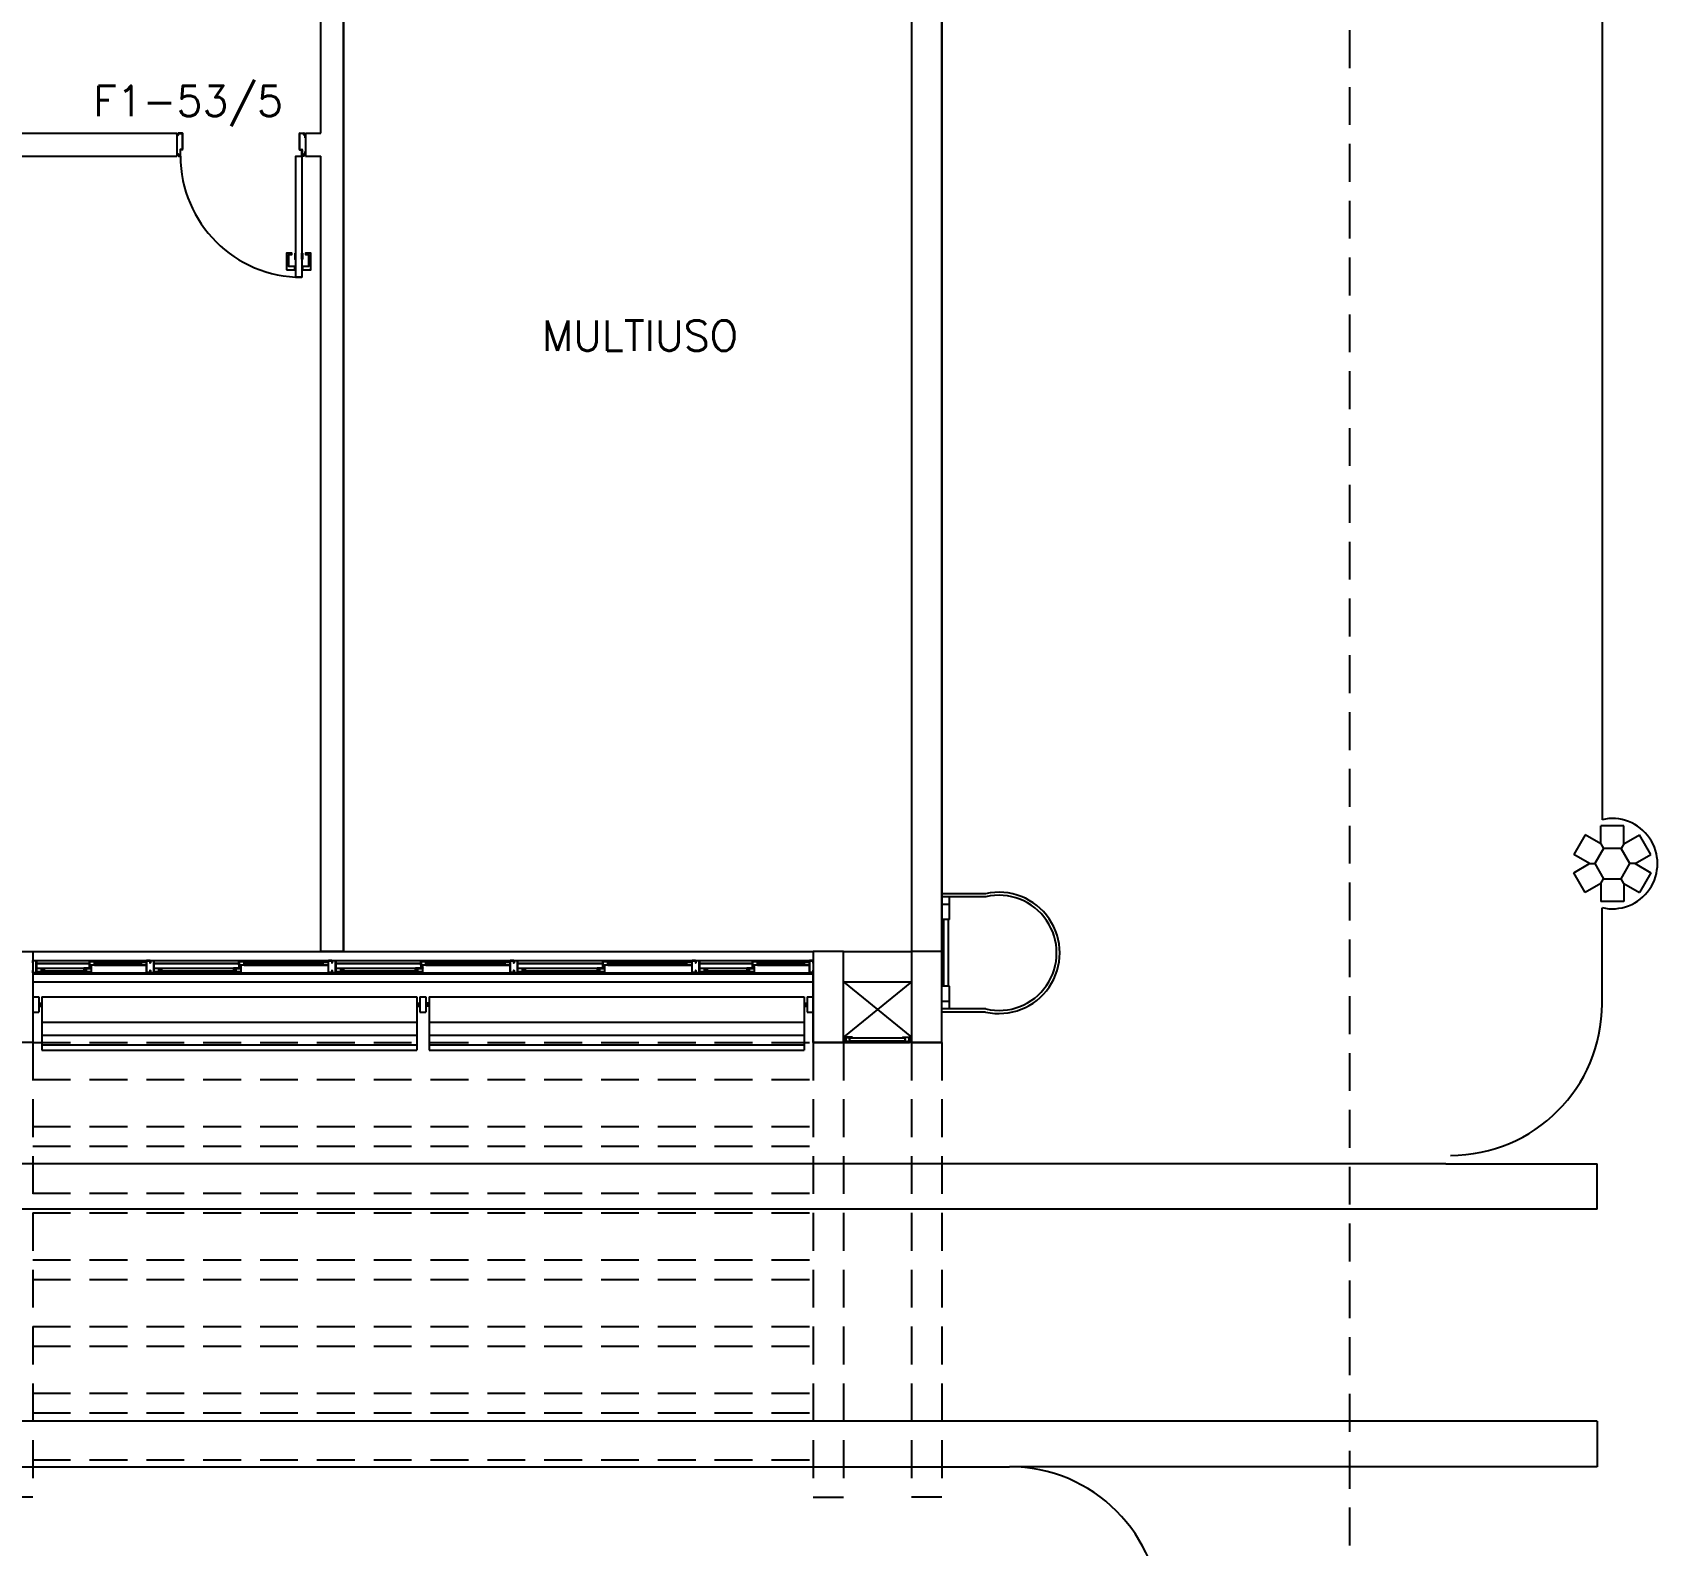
# Model space of a CAD drawing. Header units: millimetres. Extents: x 1887 to 2405, y 1100 to 1335.
# Drawn here: x 2112.41 to 2123.13, y 1224.08 to 1234.06 of the extents above; entities that cross this region are included whole.
import ezdxf

# ---------------------------------------------------------------- set-up
doc = ezdxf.new("R2010")
doc.units = ezdxf.units.MM
doc.linetypes.add('HIDDEN', pattern=[0.375, 0.25, -0.125])
for name, color, linetype in [('AR- ALV1', 235, 'Continuous'), ('AR-ALV', 2, 'Continuous'), ('AR-BRISES', 1, 'Continuous'), ('AR-CALÇADA', 1, 'Continuous'), ('AR-ESQ', 1, 'Continuous'), ('AR-ESQ-V', 1, 'Continuous'), ('AR-ESTC', 3, 'Continuous'), ('AR-ESTMA-C', 3, 'Continuous'), ('AR-PEITORIL', 1, 'Continuous'), ('AR-PERGOLAPROJ', 1, 'HIDDEN'), ('AR-PISO-V', 1, 'Continuous'), ('ar-podotactil', 1, 'Continuous'), ('AR-PORTA', 1, 'Continuous'), ('AR-PROJ', 1, 'HIDDEN'), ('AR-SHAFT', 1, 'Continuous'), ('BR-LINHAS', 1, 'Continuous'), ('BR-MONTANTE', 242, 'Continuous'), ('BR-PAINEL', 1, 'Continuous'), ('BR-SUPORTE', 1, 'Continuous'), ('DT-ESQ-BAGUETE-C', 2, 'Continuous'), ('DT-ESQ-BAGUETE-V', 1, 'Continuous'), ('DT-ESQ-CHAPA DOBRADA-V', 1, 'Continuous'), ('DT-ESQ-PERFIL CADEIRA-C', 2, 'Continuous'), ('DT-ESQ-PERFIL CADEIRA-V', 1, 'Continuous'), ('DT-ESQ-PERFIL U SIMPLES-C', 2, 'Continuous'), ('DT-ESQ-PERFIL U-C', 2, 'Continuous'), ('DT-ESQ-PERFIL U-V', 1, 'Continuous'), ('DT-ESQ-VENEZIANA-C', 2, 'Continuous'), ('DT-ESQ-VENEZIANA-V', 2, 'Continuous'), ('DT-ESQ-VIDRO-C', 2, 'Continuous'), ('ENDEREÇO', 2, 'Continuous'), ('EQUIPAMENTO', 2, 'Continuous'), ('maçaneta', 1, 'Continuous'), ('mov', 1, 'Continuous'), ('PG-PROJ', 1, 'HIDDEN'), ('PM-PERFIL U-C', 2, 'Continuous'), ('pm1', 2, 'Continuous'), ('TEXTO', 2, 'Continuous')]:
    doc.layers.add(name, color=color, linetype=linetype)
doc.styles.add('UNB-100', font='simplex.shx', dxfattribs={"height": 0.2})
doc.styles.add('UNB1-100', font='simplex.shx', dxfattribs={"height": 0.2})

# ---------------------------------------------------------------- blocks, each defined once
blk = doc.blocks.new('EF40-P')
at = {"layer": 'DT-ESQ-BAGUETE-C', "color": 2, "ltscale": 0.1}
for points in [[(0.422, -0.08), (0.409, -0.08), (0.409, -0.079), (0.422, -0.079, 0.414214), (0.422, -0.078), (0.422, -0.067, 0.414214), (0.422, -0.067), (0.409, -0.067), (0.409, -0.065), (0.422, -0.065, -0.414214), (0.424, -0.067), (0.424, -0.079, -0.414214)], [(0.702, -0.08), (0.715, -0.08), (0.715, -0.079), (0.702, -0.079, -0.414214), (0.702, -0.078), (0.702, -0.067, -0.414214), (0.702, -0.067), (0.715, -0.067), (0.715, -0.065), (0.702, -0.065, 0.414214), (0.7, -0.067), (0.7, -0.079, 0.414214)], [(1.41, -0.08), (1.396, -0.08), (1.396, -0.079), (1.409, -0.079, 0.414214), (1.41, -0.078), (1.41, -0.067, 0.414214), (1.409, -0.067), (1.396, -0.067), (1.396, -0.065), (1.41, -0.065, -0.414214), (1.411, -0.067), (1.411, -0.079, -0.414214)], [(1.901, -0.08), (1.915, -0.08), (1.915, -0.079), (1.902, -0.079, -0.414214), (1.901, -0.078), (1.901, -0.067, -0.414214), (1.902, -0.067), (1.915, -0.067), (1.915, -0.065), (1.901, -0.065, 0.414214), (1.9, -0.067), (1.9, -0.079, 0.414214)], [(2.61, -0.08), (2.596, -0.08), (2.596, -0.079), (2.609, -0.079, 0.414214), (2.61, -0.078), (2.61, -0.067, 0.414214), (2.609, -0.067), (2.596, -0.067), (2.596, -0.065), (2.61, -0.065, -0.414214), (2.611, -0.067), (2.611, -0.079, -0.414214)], [(3.101, -0.08), (3.115, -0.08), (3.115, -0.079), (3.102, -0.079, -0.414214), (3.101, -0.078), (3.101, -0.067, -0.414214), (3.102, -0.067), (3.115, -0.067), (3.115, -0.065), (3.101, -0.065, 0.414214), (3.1, -0.067), (3.1, -0.079, 0.414214)], [(3.81, -0.08), (3.796, -0.08), (3.796, -0.079), (3.809, -0.079, 0.414214), (3.81, -0.078), (3.81, -0.067, 0.414214), (3.809, -0.067), (3.796, -0.067), (3.796, -0.065), (3.81, -0.065, -0.414214), (3.811, -0.067), (3.811, -0.079, -0.414214)], [(4.301, -0.08), (4.315, -0.08), (4.315, -0.079), (4.302, -0.079, -0.414214), (4.301, -0.078), (4.301, -0.067, -0.414214), (4.302, -0.067), (4.315, -0.067), (4.315, -0.065), (4.301, -0.065, 0.414214), (4.3, -0.067), (4.3, -0.079, 0.414214)], [(4.797, -0.08), (4.784, -0.08), (4.784, -0.079), (4.797, -0.079, 0.414214), (4.797, -0.078), (4.797, -0.067, 0.414214), (4.797, -0.067), (4.784, -0.067), (4.784, -0.065), (4.797, -0.065, -0.414214), (4.799, -0.067), (4.799, -0.079, -0.414214)], [(5.076, -0.08), (5.09, -0.08), (5.09, -0.079), (5.077, -0.079, -0.414214), (5.076, -0.078), (5.076, -0.067, -0.414214), (5.077, -0.067), (5.09, -0.067), (5.09, -0.065), (5.076, -0.065, 0.414214), (5.075, -0.067), (5.075, -0.079, 0.414214)], [(0.073, -0.125), (0.06, -0.125), (0.06, -0.124), (0.073, -0.124, 0.414214), (0.073, -0.123), (0.073, -0.112, 0.414214), (0.073, -0.112), (0.06, -0.112), (0.06, -0.11), (0.073, -0.11, -0.414214), (0.075, -0.112), (0.075, -0.124, -0.414214)], [(0.339, -0.125), (0.352, -0.125), (0.352, -0.124), (0.34, -0.124, -0.414214), (0.339, -0.123), (0.339, -0.112, -0.414214), (0.34, -0.112), (0.352, -0.112), (0.352, -0.11), (0.339, -0.11, 0.414214), (0.337, -0.112), (0.337, -0.124, 0.414214)], [(0.848, -0.125), (0.835, -0.125), (0.835, -0.124), (0.848, -0.124, 0.414214), (0.848, -0.123), (0.848, -0.112, 0.414214), (0.848, -0.112), (0.835, -0.112), (0.835, -0.11), (0.848, -0.11, -0.414214), (0.85, -0.112), (0.85, -0.124, -0.414214)], [(1.326, -0.125), (1.34, -0.125), (1.34, -0.124), (1.327, -0.124, -0.414214), (1.326, -0.123), (1.326, -0.112, -0.414214), (1.327, -0.112), (1.34, -0.112), (1.34, -0.11), (1.326, -0.11, 0.414214), (1.325, -0.112), (1.325, -0.124, 0.414214)], [(2.048, -0.125), (2.035, -0.125), (2.035, -0.124), (2.048, -0.124, 0.414214), (2.048, -0.123), (2.048, -0.112, 0.414214), (2.048, -0.112), (2.035, -0.112), (2.035, -0.11), (2.048, -0.11, -0.414214), (2.05, -0.112), (2.05, -0.124, -0.414214)], [(2.526, -0.125), (2.54, -0.125), (2.54, -0.124), (2.527, -0.124, -0.414214), (2.526, -0.123), (2.526, -0.112, -0.414214), (2.527, -0.112), (2.54, -0.112), (2.54, -0.11), (2.526, -0.11, 0.414214), (2.525, -0.112), (2.525, -0.124, 0.414214)], [(3.248, -0.125), (3.235, -0.125), (3.235, -0.124), (3.248, -0.124, 0.414214), (3.248, -0.123), (3.248, -0.112, 0.414214), (3.248, -0.112), (3.235, -0.112), (3.235, -0.11), (3.248, -0.11, -0.414214), (3.25, -0.112), (3.25, -0.124, -0.414214)], [(3.726, -0.125), (3.74, -0.125), (3.74, -0.124), (3.727, -0.124, -0.414214), (3.726, -0.123), (3.726, -0.112, -0.414214), (3.727, -0.112), (3.74, -0.112), (3.74, -0.11), (3.726, -0.11, 0.414214), (3.725, -0.112), (3.725, -0.124, 0.414214)], [(4.448, -0.125), (4.435, -0.125), (4.435, -0.124), (4.448, -0.124, 0.414214), (4.448, -0.123), (4.448, -0.112, 0.414214), (4.448, -0.112), (4.435, -0.112), (4.435, -0.11), (4.448, -0.11, -0.414214), (4.45, -0.112), (4.45, -0.124, -0.414214)], [(4.714, -0.125), (4.727, -0.125), (4.727, -0.124), (4.714, -0.124, -0.414214), (4.714, -0.123), (4.714, -0.112, -0.414214), (4.714, -0.112), (4.727, -0.112), (4.727, -0.11), (4.714, -0.11, 0.414214), (4.712, -0.112), (4.712, -0.124, 0.414214)]]:
    blk.add_lwpolyline(points, format="xyb", close=True, dxfattribs=at)
at = {"layer": 'DT-ESQ-BAGUETE-V', "ltscale": 0.1}
for p, q in [((0.422, -0.065), (0.702, -0.065)), ((1.41, -0.065), (1.901, -0.065)), ((2.61, -0.065), (3.101, -0.065)), ((3.81, -0.065), (4.301, -0.065)), ((4.797, -0.065), (5.076, -0.065))]:
    blk.add_line(p, q, dxfattribs=at)
at = {"layer": 'DT-ESQ-BAGUETE-V', "color": 1, "ltscale": 0.1}
for p, q in [((0.073, -0.11), (0.339, -0.11)), ((0.848, -0.11), (1.326, -0.11)), ((2.048, -0.11), (2.526, -0.11)), ((3.248, -0.11), (3.726, -0.11)), ((4.448, -0.11), (4.714, -0.11))]:
    blk.add_line(p, q, dxfattribs=at)
at = {"layer": 'DT-ESQ-CHAPA DOBRADA-V', "ltscale": 0.1}
for p, q in [((0.025, -0.077), (0.374, -0.077)), ((0.025, -0.08), (0.374, -0.08)), ((0.8, -0.077), (1.361, -0.077)), ((0.8, -0.08), (1.361, -0.08)), ((4.4, -0.077), (4.749, -0.077)), ((4.4, -0.08), (4.749, -0.08))]:
    blk.add_line(p, q, dxfattribs=at)
at = {"layer": 'DT-ESQ-CHAPA DOBRADA-V', "color": 1, "ltscale": 0.1}
for p, q in [((2, -0.077), (2.561, -0.077)), ((2, -0.08), (2.561, -0.08)), ((3.2, -0.077), (3.761, -0.077)), ((3.2, -0.08), (3.761, -0.08))]:
    blk.add_line(p, q, dxfattribs=at)
at = {"layer": 'DT-ESQ-PERFIL CADEIRA-C', "color": 2, "ltscale": 0.1}
for p, q in [((0.376, -0.088), (0.422, -0.088)), ((0.75, -0.088), (0.702, -0.088)), ((1.363, -0.088), (1.41, -0.088)), ((1.95, -0.088), (1.901, -0.088)), ((2.563, -0.088), (2.61, -0.088)), ((3.15, -0.088), (3.101, -0.088)), ((3.763, -0.088), (3.81, -0.088)), ((4.35, -0.088), (4.301, -0.088)), ((4.751, -0.088), (4.797, -0.088)), ((5.125, -0.088), (5.076, -0.088)), ((0.025, -0.134), (0.073, -0.134)), ((0.385, -0.134), (0.339, -0.134)), ((0.8, -0.134), (0.848, -0.134)), ((1.373, -0.134), (1.326, -0.134)), ((2, -0.134), (2.048, -0.134)), ((2.573, -0.134), (2.526, -0.134)), ((3.2, -0.134), (3.248, -0.134)), ((3.773, -0.134), (3.726, -0.134)), ((4.76, -0.134), (4.714, -0.134))]:
    blk.add_line(p, q, dxfattribs=at)
at = {"layer": 'DT-ESQ-PERFIL CADEIRA-C', "ltscale": 0.1}
blk.add_line((4.4, -0.134), (4.448, -0.134), dxfattribs=at)
at = {"layer": 'DT-ESQ-PERFIL CADEIRA-C', "color": 2, "ltscale": 0.1}
for points in [[(0.422, -0.087, -1), (0.422, -0.09), (0.376, -0.09, -0.414214), (0.374, -0.088), (0.374, -0.067, -0.414214), (0.376, -0.065), (0.407, -0.065, -0.414214), (0.409, -0.067), (0.409, -0.087)], [(0.409, -0.088, -0.198913), (0.408, -0.088, -0.198913), (0.407, -0.087), (0.407, -0.067, 0.414214), (0.407, -0.067), (0.376, -0.067, 0.414214), (0.375, -0.067), (0.375, -0.088, 0.414214), (0.376, -0.088)], [(0.702, -0.09), (0.75, -0.09), (0.75, -0.088), (0.715, -0.088, 0.198912), (0.716, -0.088, 0.198913), (0.716, -0.087), (0.716, -0.067, -0.414214), (0.717, -0.067), (0.75, -0.067), (0.75, -0.065), (0.716, -0.065, 0.414214), (0.715, -0.067), (0.715, -0.079), (0.715, -0.08), (0.715, -0.087), (0.702, -0.087, 1)], [(1.41, -0.087, -1), (1.41, -0.09), (1.363, -0.09, -0.414214), (1.361, -0.088), (1.361, -0.067, -0.414214), (1.363, -0.065), (1.395, -0.065, -0.414214), (1.396, -0.067), (1.396, -0.087)], [(1.396, -0.088, -0.198913), (1.395, -0.088, -0.198913), (1.395, -0.087), (1.395, -0.067, 0.414214), (1.394, -0.067), (1.363, -0.067, 0.414214), (1.363, -0.067), (1.363, -0.088, 0.414214), (1.363, -0.088)], [(1.901, -0.09), (1.95, -0.09), (1.95, -0.088), (1.915, -0.088, 0.198912), (1.916, -0.088, 0.198913), (1.916, -0.087), (1.916, -0.067, -0.414214), (1.917, -0.067), (1.95, -0.067), (1.95, -0.065), (1.916, -0.065, 0.414214), (1.915, -0.067), (1.915, -0.079), (1.915, -0.08), (1.915, -0.087), (1.901, -0.087, 1)], [(2.61, -0.087, -1), (2.61, -0.09), (2.563, -0.09, -0.414214), (2.561, -0.088), (2.561, -0.067, -0.414214), (2.563, -0.065), (2.595, -0.065, -0.414214), (2.596, -0.067), (2.596, -0.087)], [(2.596, -0.088, -0.198913), (2.595, -0.088, -0.198913), (2.595, -0.087), (2.595, -0.067, 0.414214), (2.594, -0.067), (2.563, -0.067, 0.414214), (2.563, -0.067), (2.563, -0.088, 0.414214), (2.563, -0.088)], [(3.101, -0.09), (3.15, -0.09), (3.15, -0.088), (3.115, -0.088, 0.198912), (3.116, -0.088, 0.198913), (3.116, -0.087), (3.116, -0.067, -0.414214), (3.117, -0.067), (3.15, -0.067), (3.15, -0.065), (3.116, -0.065, 0.414214), (3.115, -0.067), (3.115, -0.079), (3.115, -0.08), (3.115, -0.087), (3.101, -0.087, 1)], [(3.81, -0.087, -1), (3.81, -0.09), (3.763, -0.09, -0.414214), (3.761, -0.088), (3.761, -0.067, -0.414214), (3.763, -0.065), (3.795, -0.065, -0.414214), (3.796, -0.067), (3.796, -0.087)], [(3.796, -0.088, -0.198913), (3.795, -0.088, -0.198913), (3.795, -0.087), (3.795, -0.067, 0.414214), (3.794, -0.067), (3.763, -0.067, 0.414214), (3.763, -0.067), (3.763, -0.088, 0.414214), (3.763, -0.088)], [(4.301, -0.09), (4.35, -0.09), (4.35, -0.088), (4.315, -0.088, 0.198912), (4.316, -0.088, 0.198913), (4.316, -0.087), (4.316, -0.067, -0.414214), (4.317, -0.067), (4.35, -0.067), (4.35, -0.065), (4.316, -0.065, 0.414214), (4.315, -0.067), (4.315, -0.079), (4.315, -0.08), (4.315, -0.087), (4.301, -0.087, 1)], [(4.797, -0.087, -1), (4.797, -0.09), (4.751, -0.09, -0.414214), (4.749, -0.088), (4.749, -0.067, -0.414214), (4.751, -0.065), (4.782, -0.065, -0.414214), (4.784, -0.067), (4.784, -0.087)], [(4.784, -0.088, -0.198913), (4.783, -0.088, -0.198913), (4.782, -0.087), (4.782, -0.067, 0.414214), (4.782, -0.067), (4.751, -0.067, 0.414214), (4.75, -0.067), (4.75, -0.088, 0.414214), (4.751, -0.088)], [(5.076, -0.09), (5.125, -0.09), (5.125, -0.088), (5.09, -0.088, 0.198912), (5.091, -0.088, 0.198913), (5.091, -0.087), (5.091, -0.067, -0.414214), (5.092, -0.067), (5.125, -0.067), (5.125, -0.065), (5.091, -0.065, 0.414214), (5.09, -0.067), (5.09, -0.079), (5.09, -0.08), (5.09, -0.087), (5.076, -0.087, 1)], [(0.073, -0.135), (0.025, -0.135), (0.025, -0.134), (0.06, -0.134, -0.198912), (0.059, -0.133, -0.198913), (0.058, -0.132), (0.058, -0.112, 0.414214), (0.058, -0.112), (0.025, -0.112), (0.025, -0.11), (0.058, -0.11, -0.414214), (0.06, -0.112), (0.06, -0.124), (0.06, -0.125), (0.06, -0.132), (0.073, -0.132, -1)], [(0.339, -0.132, 1), (0.339, -0.135), (0.385, -0.135, 0.414214), (0.387, -0.133), (0.387, -0.112, 0.414214), (0.385, -0.11), (0.354, -0.11, 0.414214), (0.352, -0.112), (0.352, -0.132)], [(0.352, -0.134, 0.198913), (0.354, -0.133, 0.198913), (0.354, -0.132), (0.354, -0.112, -0.414214), (0.354, -0.112), (0.385, -0.112, -0.414214), (0.386, -0.112), (0.386, -0.133, -0.414214), (0.385, -0.134)], [(0.848, -0.135), (0.8, -0.135), (0.8, -0.134), (0.835, -0.134, -0.198912), (0.834, -0.133, -0.198913), (0.833, -0.132), (0.833, -0.112, 0.414214), (0.833, -0.112), (0.8, -0.112), (0.8, -0.11), (0.833, -0.11, -0.414214), (0.835, -0.112), (0.835, -0.124), (0.835, -0.125), (0.835, -0.132), (0.848, -0.132, -1)], [(1.326, -0.132, 1), (1.326, -0.135), (1.373, -0.135, 0.414214), (1.375, -0.133), (1.375, -0.112, 0.414214), (1.373, -0.11), (1.341, -0.11, 0.414214), (1.34, -0.112), (1.34, -0.132)], [(1.34, -0.134, 0.198913), (1.341, -0.133, 0.198913), (1.341, -0.132), (1.341, -0.112, -0.414214), (1.342, -0.112), (1.373, -0.112, -0.414214), (1.373, -0.112), (1.373, -0.133, -0.414214), (1.373, -0.134)], [(2.048, -0.135), (2, -0.135), (2, -0.134), (2.035, -0.134, -0.198912), (2.034, -0.133, -0.198913), (2.033, -0.132), (2.033, -0.112, 0.414214), (2.033, -0.112), (2, -0.112), (2, -0.11), (2.033, -0.11, -0.414214), (2.035, -0.112), (2.035, -0.124), (2.035, -0.125), (2.035, -0.132), (2.048, -0.132, -1)], [(2.526, -0.132, 1), (2.526, -0.135), (2.573, -0.135, 0.414214), (2.575, -0.133), (2.575, -0.112, 0.414214), (2.573, -0.11), (2.541, -0.11, 0.414214), (2.54, -0.112), (2.54, -0.132)], [(2.54, -0.134, 0.198913), (2.541, -0.133, 0.198913), (2.541, -0.132), (2.541, -0.112, -0.414214), (2.542, -0.112), (2.573, -0.112, -0.414214), (2.573, -0.112), (2.573, -0.133, -0.414214), (2.573, -0.134)], [(3.248, -0.135), (3.2, -0.135), (3.2, -0.134), (3.235, -0.134, -0.198912), (3.234, -0.133, -0.198913), (3.233, -0.132), (3.233, -0.112, 0.414214), (3.233, -0.112), (3.2, -0.112), (3.2, -0.11), (3.233, -0.11, -0.414214), (3.235, -0.112), (3.235, -0.124), (3.235, -0.125), (3.235, -0.132), (3.248, -0.132, -1)], [(3.726, -0.132, 1), (3.726, -0.135), (3.773, -0.135, 0.414214), (3.775, -0.133), (3.775, -0.112, 0.414214), (3.773, -0.11), (3.741, -0.11, 0.414214), (3.74, -0.112), (3.74, -0.132)], [(3.74, -0.134, 0.198913), (3.741, -0.133, 0.198913), (3.741, -0.132), (3.741, -0.112, -0.414214), (3.742, -0.112), (3.773, -0.112, -0.414214), (3.773, -0.112), (3.773, -0.133, -0.414214), (3.773, -0.134)], [(4.448, -0.135), (4.4, -0.135), (4.4, -0.134), (4.435, -0.134, -0.198912), (4.434, -0.133, -0.198913), (4.433, -0.132), (4.433, -0.112, 0.414214), (4.433, -0.112), (4.4, -0.112), (4.4, -0.11), (4.433, -0.11, -0.414214), (4.435, -0.112), (4.435, -0.124), (4.435, -0.125), (4.435, -0.132), (4.448, -0.132, -1)], [(4.714, -0.132, 1), (4.714, -0.135), (4.76, -0.135, 0.414214), (4.762, -0.133), (4.762, -0.112, 0.414214), (4.76, -0.11), (4.729, -0.11, 0.414214), (4.727, -0.112), (4.727, -0.132)], [(4.727, -0.134, 0.198913), (4.729, -0.133, 0.198913), (4.729, -0.132), (4.729, -0.112, -0.414214), (4.729, -0.112), (4.76, -0.112, -0.414214), (4.761, -0.112), (4.761, -0.133, -0.414214), (4.76, -0.134)]]:
    blk.add_lwpolyline(points, format="xyb", close=True, dxfattribs=at)
at = {"layer": 'DT-ESQ-PERFIL CADEIRA-V', "ltscale": 0.1}
for p, q in [((0.407, -0.09), (0.702, -0.09)), ((1.395, -0.09), (1.901, -0.09))]:
    blk.add_line(p, q, dxfattribs=at)
at = {"layer": 'DT-ESQ-PERFIL CADEIRA-V', "color": 1, "ltscale": 0.1}
for p, q in [((2.595, -0.09), (3.101, -0.09)), ((3.795, -0.09), (4.301, -0.09)), ((4.782, -0.09), (5.076, -0.09)), ((0.073, -0.135), (0.339, -0.135)), ((0.848, -0.135), (1.326, -0.135)), ((2.048, -0.135), (2.526, -0.135)), ((4.448, -0.135), (4.714, -0.135))]:
    blk.add_line(p, q, dxfattribs=at)
at = {"layer": 'DT-ESQ-PERFIL CADEIRA-V', "color": 2, "ltscale": 0.1}
blk.add_line((3.248, -0.135), (3.726, -0.135), dxfattribs=at)
at = {"layer": 'DT-ESQ-PERFIL U SIMPLES-C', "color": 2, "ltscale": 0.1}
for points in [[(0.376, -0.102), (0.384, -0.102), (0.384, -0.1), (0.376, -0.1, -0.414214), (0.375, -0.1), (0.375, -0.092, -0.414214), (0.376, -0.091), (0.384, -0.091), (0.384, -0.09), (0.376, -0.09, 0.414214), (0.374, -0.092), (0.374, -0.1, 0.414214)], [(0.385, -0.098), (0.378, -0.098), (0.378, -0.1), (0.385, -0.1, -0.414214), (0.386, -0.1), (0.386, -0.108, -0.414214), (0.385, -0.109), (0.378, -0.109), (0.378, -0.11), (0.385, -0.11, 0.414214), (0.387, -0.108), (0.387, -0.1, 0.414214)], [(1.363, -0.102), (1.371, -0.102), (1.371, -0.1), (1.363, -0.1, -0.414214), (1.363, -0.1), (1.363, -0.092, -0.414214), (1.363, -0.091), (1.371, -0.091), (1.371, -0.09), (1.363, -0.09, 0.414214), (1.361, -0.092), (1.361, -0.1, 0.414214)], [(1.373, -0.098), (1.365, -0.098), (1.365, -0.1), (1.373, -0.1, -0.414214), (1.373, -0.1), (1.373, -0.108, -0.414214), (1.373, -0.109), (1.365, -0.109), (1.365, -0.11), (1.373, -0.11, 0.414214), (1.375, -0.108), (1.375, -0.1, 0.414214)], [(2.563, -0.102), (2.571, -0.102), (2.571, -0.1), (2.563, -0.1, -0.414214), (2.563, -0.1), (2.563, -0.092, -0.414214), (2.563, -0.091), (2.571, -0.091), (2.571, -0.09), (2.563, -0.09, 0.414214), (2.561, -0.092), (2.561, -0.1, 0.414214)], [(2.573, -0.098), (2.565, -0.098), (2.565, -0.1), (2.573, -0.1, -0.414214), (2.573, -0.1), (2.573, -0.108, -0.414214), (2.573, -0.109), (2.565, -0.109), (2.565, -0.11), (2.573, -0.11, 0.414214), (2.575, -0.108), (2.575, -0.1, 0.414214)], [(3.763, -0.102), (3.771, -0.102), (3.771, -0.1), (3.763, -0.1, -0.414214), (3.763, -0.1), (3.763, -0.092, -0.414214), (3.763, -0.091), (3.771, -0.091), (3.771, -0.09), (3.763, -0.09, 0.414214), (3.761, -0.092), (3.761, -0.1, 0.414214)], [(3.773, -0.098), (3.765, -0.098), (3.765, -0.1), (3.773, -0.1, -0.414214), (3.773, -0.1), (3.773, -0.108, -0.414214), (3.773, -0.109), (3.765, -0.109), (3.765, -0.11), (3.773, -0.11, 0.414214), (3.775, -0.108), (3.775, -0.1, 0.414214)], [(4.751, -0.102), (4.759, -0.102), (4.759, -0.1), (4.751, -0.1, -0.414214), (4.75, -0.1), (4.75, -0.092, -0.414214), (4.751, -0.091), (4.759, -0.091), (4.759, -0.09), (4.751, -0.09, 0.414214), (4.749, -0.092), (4.749, -0.1, 0.414214)], [(4.76, -0.098), (4.752, -0.098), (4.752, -0.1), (4.76, -0.1, -0.414214), (4.761, -0.1), (4.761, -0.108, -0.414214), (4.76, -0.109), (4.752, -0.109), (4.752, -0.11), (4.76, -0.11, 0.414214), (4.762, -0.108), (4.762, -0.1, 0.414214)]]:
    blk.add_lwpolyline(points, format="xyb", close=True, dxfattribs=at)
at = {"layer": 'DT-ESQ-PERFIL U-C', "color": 2, "ltscale": 0.1}
for points in [[(0, -0.062, -0.414214), (0.001, -0.06), (0.023, -0.06, -0.414214), (0.025, -0.062), (0.025, -0.139, -0.414214), (0.023, -0.14), (0.001, -0.14, -0.414214), (0, -0.139), (0, -0.125), (0.001, -0.125), (0.001, -0.138, 0.414214), (0.002, -0.139), (0.023, -0.139, 0.414214), (0.023, -0.138), (0.023, -0.062, 0.414214), (0.023, -0.062), (0.002, -0.062, 0.414214), (0.001, -0.062), (0.001, -0.075), (0, -0.075)], [(0.775, -0.062, 0.414214), (0.773, -0.06), (0.751, -0.06, 0.414214), (0.75, -0.062), (0.75, -0.139, 0.414214), (0.751, -0.14), (0.773, -0.14, 0.414214), (0.775, -0.139), (0.775, -0.125), (0.773, -0.125), (0.773, -0.138, -0.414214), (0.773, -0.139), (0.752, -0.139, -0.414214), (0.751, -0.138), (0.751, -0.062, -0.414214), (0.752, -0.062), (0.773, -0.062, -0.414214), (0.773, -0.062), (0.773, -0.075), (0.775, -0.075)], [(0.775, -0.062, -0.414214), (0.776, -0.06), (0.798, -0.06, -0.414214), (0.8, -0.062), (0.8, -0.139, -0.414214), (0.798, -0.14), (0.776, -0.14, -0.414214), (0.775, -0.139), (0.775, -0.125), (0.776, -0.125), (0.776, -0.138, 0.414214), (0.777, -0.139), (0.798, -0.139, 0.414214), (0.798, -0.138), (0.798, -0.062, 0.414214), (0.798, -0.062), (0.777, -0.062, 0.414214), (0.776, -0.062), (0.776, -0.075), (0.775, -0.075)], [(1.975, -0.062, 0.414214), (1.973, -0.06), (1.951, -0.06, 0.414214), (1.95, -0.062), (1.95, -0.139, 0.414214), (1.951, -0.14), (1.973, -0.14, 0.414214), (1.975, -0.139), (1.975, -0.125), (1.973, -0.125), (1.973, -0.138, -0.414214), (1.973, -0.139), (1.952, -0.139, -0.414214), (1.951, -0.138), (1.951, -0.062, -0.414214), (1.952, -0.062), (1.973, -0.062, -0.414214), (1.973, -0.062), (1.973, -0.075), (1.975, -0.075)], [(1.975, -0.062, -0.414214), (1.976, -0.06), (1.998, -0.06, -0.414214), (2, -0.062), (2, -0.139, -0.414214), (1.998, -0.14), (1.976, -0.14, -0.414214), (1.975, -0.139), (1.975, -0.125), (1.976, -0.125), (1.976, -0.138, 0.414214), (1.977, -0.139), (1.998, -0.139, 0.414214), (1.998, -0.138), (1.998, -0.062, 0.414214), (1.998, -0.062), (1.977, -0.062, 0.414214), (1.976, -0.062), (1.976, -0.075), (1.975, -0.075)], [(3.175, -0.062, 0.414214), (3.173, -0.06), (3.151, -0.06, 0.414214), (3.15, -0.062), (3.15, -0.139, 0.414214), (3.151, -0.14), (3.173, -0.14, 0.414214), (3.175, -0.139), (3.175, -0.125), (3.173, -0.125), (3.173, -0.138, -0.414214), (3.173, -0.139), (3.152, -0.139, -0.414214), (3.151, -0.138), (3.151, -0.062, -0.414214), (3.152, -0.062), (3.173, -0.062, -0.414214), (3.173, -0.062), (3.173, -0.075), (3.175, -0.075)], [(3.175, -0.062, -0.414214), (3.176, -0.06), (3.198, -0.06, -0.414214), (3.2, -0.062), (3.2, -0.139, -0.414214), (3.198, -0.14), (3.176, -0.14, -0.414214), (3.175, -0.139), (3.175, -0.125), (3.176, -0.125), (3.176, -0.138, 0.414214), (3.177, -0.139), (3.198, -0.139, 0.414214), (3.198, -0.138), (3.198, -0.062, 0.414214), (3.198, -0.062), (3.177, -0.062, 0.414214), (3.176, -0.062), (3.176, -0.075), (3.175, -0.075)], [(4.375, -0.062, 0.414214), (4.373, -0.06), (4.351, -0.06, 0.414214), (4.35, -0.062), (4.35, -0.139, 0.414214), (4.351, -0.14), (4.373, -0.14, 0.414214), (4.375, -0.139), (4.375, -0.125), (4.373, -0.125), (4.373, -0.138, -0.414214), (4.373, -0.139), (4.352, -0.139, -0.414214), (4.351, -0.138), (4.351, -0.062, -0.414214), (4.352, -0.062), (4.373, -0.062, -0.414214), (4.373, -0.062), (4.373, -0.075), (4.375, -0.075)], [(4.375, -0.062, -0.414214), (4.376, -0.06), (4.398, -0.06, -0.414214), (4.4, -0.062), (4.4, -0.139, -0.414214), (4.398, -0.14), (4.376, -0.14, -0.414214), (4.375, -0.139), (4.375, -0.125), (4.376, -0.125), (4.376, -0.138, 0.414214), (4.377, -0.139), (4.398, -0.139, 0.414214), (4.398, -0.138), (4.398, -0.062, 0.414214), (4.398, -0.062), (4.377, -0.062, 0.414214), (4.376, -0.062), (4.376, -0.075), (4.375, -0.075)], [(5.15, -0.062, 0.414214), (5.148, -0.06), (5.126, -0.06, 0.414214), (5.125, -0.062), (5.125, -0.139, 0.414214), (5.126, -0.14), (5.148, -0.14, 0.414214), (5.15, -0.139), (5.15, -0.125), (5.148, -0.125), (5.148, -0.138, -0.414214), (5.148, -0.139), (5.127, -0.139, -0.414214), (5.126, -0.138), (5.126, -0.062, -0.414214), (5.127, -0.062), (5.148, -0.062, -0.414214), (5.148, -0.062), (5.148, -0.075), (5.15, -0.075)]]:
    blk.add_lwpolyline(points, format="xyb", close=True, dxfattribs=at)
at = {"layer": 'DT-ESQ-PERFIL U-V', "color": 1, "ltscale": 0.1}
for p, q in [((0.023, -0.06), (0.751, -0.06)), ((0.798, -0.06), (1.951, -0.06)), ((1.998, -0.06), (3.151, -0.06)), ((4.398, -0.06), (5.126, -0.06)), ((0.023, -0.14), (0.751, -0.14)), ((0.798, -0.14), (1.951, -0.14)), ((1.998, -0.14), (3.151, -0.14)), ((4.398, -0.14), (5.126, -0.14))]:
    blk.add_line(p, q, dxfattribs=at)
at = {"layer": 'DT-ESQ-PERFIL U-V', "ltscale": 0.1}
for p, q in [((3.198, -0.06), (4.351, -0.06)), ((3.198, -0.14), (4.351, -0.14))]:
    blk.add_line(p, q, dxfattribs=at)
at = {"layer": 'DT-ESQ-VIDRO-C', "ltscale": 0.1}
for points in [[(0.713, -0.085), (0.713, -0.082), (0.411, -0.082), (0.411, -0.085)], [(1.912, -0.085), (1.912, -0.082), (1.399, -0.082), (1.399, -0.085)], [(3.112, -0.085), (3.112, -0.082), (2.599, -0.082), (2.599, -0.085)], [(4.312, -0.085), (4.312, -0.082), (3.799, -0.082), (3.799, -0.085)], [(5.087, -0.085), (5.087, -0.082), (4.786, -0.082), (4.786, -0.085)], [(0.063, -0.13), (0.063, -0.127), (0.349, -0.127), (0.349, -0.13)], [(0.838, -0.13), (0.838, -0.127), (1.337, -0.127), (1.337, -0.13)], [(2.038, -0.13), (2.038, -0.127), (2.537, -0.127), (2.537, -0.13)], [(3.238, -0.13), (3.238, -0.127), (3.737, -0.127), (3.737, -0.13)], [(4.438, -0.13), (4.438, -0.127), (4.724, -0.127), (4.724, -0.13)]]:
    blk.add_lwpolyline(points, close=True, dxfattribs=at)
blk = doc.blocks.new('BR-MODULO1')
at = {"layer": 'BR-LINHAS'}
for p, q in [((0.06, -0.265), (2.535, -0.265)), ((2.615, -0.265), (5.09, -0.265)), ((0.06, -0.352), (2.535, -0.352)), ((0.06, -0.415), (2.535, -0.415)), ((2.615, -0.352), (5.09, -0.352)), ((2.615, -0.415), (5.09, -0.415))]:
    blk.add_line(p, q, dxfattribs=at)
at = {"layer": 'BR-MONTANTE'}
for p, q in [((0, -0.1), (0, -0.2)), ((0, -0.1), (0.04, -0.1)), ((0.04, -0.1), (0.04, -0.2)), ((2.555, -0.1), (2.595, -0.1)), ((2.555, -0.1), (2.555, -0.2)), ((2.595, -0.1), (2.595, -0.2)), ((5.11, -0.1), (5.11, -0.2)), ((5.11, -0.1), (5.15, -0.1)), ((5.15, -0.1), (5.15, -0.2)), ((0, -0.2), (0.04, -0.2)), ((2.555, -0.2), (2.595, -0.2)), ((5.11, -0.2), (5.15, -0.2))]:
    blk.add_line(p, q, dxfattribs=at)
at = {"layer": 'BR-PAINEL'}
for p, q in [((0.06, -0.1), (2.535, -0.1)), ((0.06, -0.1), (0.06, -0.45)), ((2.535, -0.1), (2.535, -0.45)), ((2.615, -0.1), (2.615, -0.45)), ((2.615, -0.1), (5.09, -0.1)), ((5.09, -0.1), (5.09, -0.45)), ((0.06, -0.45), (2.535, -0.45)), ((2.615, -0.45), (5.09, -0.45))]:
    blk.add_line(p, q, dxfattribs=at)
at = {"layer": 'BR-SUPORTE'}
for p, q in [((0.04, -0.14), (0.06, -0.14)), ((0.04, -0.16), (0.06, -0.16)), ((0.05, -0.14), (0.05, -0.16)), ((2.535, -0.14), (2.555, -0.14)), ((2.535, -0.16), (2.555, -0.16)), ((2.545, -0.14), (2.545, -0.16)), ((2.615, -0.14), (2.595, -0.14)), ((2.615, -0.16), (2.595, -0.16)), ((2.605, -0.14), (2.605, -0.16)), ((5.09, -0.14), (5.11, -0.14)), ((5.09, -0.16), (5.11, -0.16)), ((5.1, -0.14), (5.1, -0.16))]:
    blk.add_line(p, q, dxfattribs=at)
blk = doc.blocks.new('PG-MODULO1-PJ-B')
at = {"layer": 'PG-PROJ'}
for p, q in [((0, 0), (0, -3)), ((5.55, 0), (5.55, -3)), ((0.2, 0), (5.35, 0)), ((0.2, 0), (0.2, -3)), ((5.35, 0), (5.35, -3)), ((0.2, -0.245), (5.35, -0.245)), ((0.2, -0.555), (5.35, -0.555)), ((0.2, -0.685), (5.35, -0.685)), ((0.2, -0.995), (5.35, -0.995)), ((0.2, -1.125), (5.35, -1.125)), ((0.2, -1.435), (5.35, -1.435)), ((0.2, -1.565), (5.35, -1.565)), ((0.2, -1.875), (5.35, -1.875)), ((0.2, -2.005), (5.35, -2.005)), ((0.2, -2.315), (5.35, -2.315)), ((0.2, -2.445), (5.35, -2.445)), ((0.2, -2.755), (5.35, -2.755)), ((0.2, -3), (0, -3)), ((5.35, -3), (5.55, -3))]:
    blk.add_line(p, q, dxfattribs=at)
blk = doc.blocks.new('PM3')
at = {"layer": 'maçaneta'}
for points in [[(0.02, 0.825), (-0.035, 0.825), (-0.035, 0.715), (0, 0.715), (0, 0.725), (-0.02, 0.725), (-0.02, 0.804, -0.414214), (-0.019, 0.805), (0.02, 0.805)], [(0.125, 0.825), (0.07, 0.825), (0.07, 0.805), (0.108, 0.805, -0.414214), (0.11, 0.804), (0.11, 0.725), (0.09, 0.725), (0.09, 0.715), (0.125, 0.715)]]:
    blk.add_lwpolyline(points, format="xyb", close=True, dxfattribs=at)
for points in [[(0.02, 0.715), (0.02, 0.755), (0.025, 0.755), (0.025, 0.715)], [(0.07, 0.715), (0.07, 0.755), (0.065, 0.755), (0.065, 0.715)]]:
    blk.add_lwpolyline(points, close=True, dxfattribs=at)
at = {"layer": 'mov'}
blk.add_arc((0.025, 0.075), 0.8, 0, 90, dxfattribs=at)
at = {"layer": 'PM-PERFIL U-C'}
for p, q in [((0, 0.045), (0, 0.063)), ((0.002, 0.045), (0, 0.045)), ((0.001, 0.065), (0.01, 0.065)), ((0.002, 0.063), (0.002, 0.045)), ((0.01, 0.063), (0.002, 0.063)), ((0.01, 0.065), (0.01, 0.073)), ((0.011, 0.075), (0.023, 0.075)), ((0.012, 0.073), (0.012, 0.064)), ((0.023, 0.073), (0.012, 0.073)), ((0.023, 0.033), (0.023, 0.073)), ((0.038, 0.032), (0.024, 0.032)), ((0.025, 0.073), (0.025, 0.034)), ((0.038, 0.034), (0.025, 0.034)), ((0.038, 0.032), (0.038, -0.073)), ((0.04, 0.032), (0.04, -0.074)), ((0.81, 0.032), (0.81, -0.074)), ((0.812, 0.034), (0.825, 0.034)), ((0.812, 0.032), (0.826, 0.032)), ((0.812, 0.032), (0.812, -0.073)), ((0.825, 0.073), (0.825, 0.034)), ((0.839, 0.075), (0.827, 0.075)), ((0.827, 0.073), (0.838, 0.073)), ((0.827, 0.033), (0.827, 0.073)), ((0.838, 0.073), (0.838, 0.064)), ((0.84, 0.065), (0.84, 0.073)), ((0.849, 0.065), (0.84, 0.065)), ((0.84, 0.063), (0.848, 0.063)), ((0.848, 0.063), (0.848, 0.045)), ((0.848, 0.045), (0.85, 0.045)), ((0.85, 0.045), (0.85, 0.063)), ((0, -0.045), (0.002, -0.045)), ((0, -0.064), (0, -0.045)), ((0.01, -0.065), (0.001, -0.065)), ((0.002, -0.045), (0.002, -0.063)), ((0.002, -0.063), (0.01, -0.063)), ((0.01, -0.074), (0.01, -0.065)), ((0.038, -0.075), (0.011, -0.075)), ((0.012, -0.065), (0.012, -0.073)), ((0.012, -0.073), (0.038, -0.073)), ((0.838, -0.073), (0.812, -0.073)), ((0.812, -0.075), (0.839, -0.075)), ((0.838, -0.065), (0.838, -0.073)), ((0.848, -0.063), (0.84, -0.063)), ((0.84, -0.074), (0.84, -0.065)), ((0.84, -0.065), (0.849, -0.065)), ((0.85, -0.045), (0.848, -0.045)), ((0.848, -0.045), (0.848, -0.063)), ((0.85, -0.064), (0.85, -0.045))]:
    blk.add_line(p, q, dxfattribs=at)
for centre, start, end in [((0.001, 0.063), 90, 180), ((0.011, 0.073), 90, 180), ((0.01, 0.064), 270, 0), ((0.023, 0.073), 360, 90), ((0.024, 0.033), 180, 270), ((0.038, 0.032), 0, 90), ((0.812, 0.032), 90, 180), ((0.827, 0.073), 90, 180), ((0.826, 0.033), 270, 0), ((0.84, 0.064), 180, 270), ((0.839, 0.073), 0, 90), ((0.849, 0.063), 0, 90), ((0.001, -0.064), 180, 270), ((0.01, -0.065), 0, 90), ((0.011, -0.074), 180, 270), ((0.038, -0.074), 269.9386, 0), ((0.812, -0.074), 180, 270.0614), ((0.84, -0.065), 90, 180), ((0.839, -0.074), 270, 0), ((0.849, -0.064), 270, 0)]:
    blk.add_arc(centre, 0.0015, start, end, dxfattribs=at)
at = {"layer": 'pm1'}
blk.add_lwpolyline([(0.065, 0.875), (0.065, 0.075), (0.025, 0.075), (0.025, 0.875)], close=True, dxfattribs=at)
blk = doc.blocks.new('EF01C-P')
at = {"layer": 'DT-ESQ-BAGUETE-C', "ltscale": 0.1}
for points in [[(0.002, 0.035), (0.015, 0.035), (0.015, 0.033), (0.002, 0.033), (0.002, 0.005), (0.015, 0.005), (0.015, 0.004), (0.002, 0.004, -0.414214), (0, 0.005), (0, 0.033, -0.414214)], [(0.448, 0.035), (0.435, 0.035), (0.435, 0.033), (0.448, 0.033), (0.448, 0.005), (0.435, 0.005), (0.435, 0.004), (0.448, 0.004, 0.414214), (0.45, 0.005), (0.45, 0.033, 0.414214)]]:
    blk.add_lwpolyline(points, format="xyb", close=True, dxfattribs=at)
at = {"layer": 'DT-ESQ-PERFIL CADEIRA-C', "ltscale": 0.1}
for points in [[(0.01, 0.002), (0.01, 0.003), (0.002, 0.003, 1), (0.002, 0), (0.015, 0, 0.414214), (0.016, 0.002), (0.016, 0.033), (0.043, 0.033)], [(0.043, 0.006), (0.018, 0.006), (0.018, 0.016), (0.016, 0.016), (0.016, 0.006, 0.414214), (0.018, 0.005), (0.043, 0.005), (0.056, 0.005, 1), (0.056, 0.008), (0.043, 0.008), (0.043, 0.02), (0.043, 0.032), (0.056, 0.032, 1), (0.056, 0.035), (0.043, 0.035), (0.016, 0.035, 0.414214), (0.015, 0.033), (0.015, 0.002), (0.002, 0.002)], [(0.041, 0.02), (0.041, 0.032, -0.414214), (0.043, 0.033), (0.056, 0.033)], [(0.041, 0.02), (0.041, 0.008, 0.414214), (0.043, 0.006), (0.056, 0.006)], [(0.407, 0.006), (0.432, 0.006), (0.432, 0.016), (0.433, 0.016), (0.433, 0.006, -0.414214), (0.432, 0.005), (0.407, 0.005), (0.394, 0.005, -1), (0.394, 0.008), (0.407, 0.008), (0.407, 0.02), (0.407, 0.032), (0.394, 0.032, -1), (0.394, 0.035), (0.407, 0.035), (0.433, 0.035, -0.414214), (0.435, 0.033), (0.435, 0.002), (0.448, 0.002)], [(0.408, 0.02), (0.408, 0.032, 0.414214), (0.407, 0.033), (0.394, 0.033)], [(0.408, 0.02), (0.408, 0.008, -0.414214), (0.407, 0.006), (0.394, 0.006)], [(0.44, 0.002), (0.44, 0.003), (0.448, 0.003, -1), (0.448, 0), (0.435, 0, -0.414214), (0.433, 0.002), (0.433, 0.033), (0.407, 0.033)]]:
    blk.add_lwpolyline(points, format="xyb", dxfattribs=at)
at = {"layer": 'DT-ESQ-PERFIL CADEIRA-V', "ltscale": 0.1}
blk.add_line((0.015, 0), (0.435, 0), dxfattribs=at)
at = {"layer": 'DT-ESQ-VENEZIANA-C', "ltscale": 0.1}
for p, q in [((0.043, 0.011), (0.407, 0.011)), ((0.043, 0.009), (0.407, 0.009))]:
    blk.add_line(p, q, dxfattribs=at)
at = {"layer": 'DT-ESQ-VENEZIANA-V', "ltscale": 0.1}
blk.add_line((0.043, 0.031), (0.407, 0.031), dxfattribs=at)
blk = doc.blocks.new('escada tipo marinheiro')
at = {"layer": 'EQUIPAMENTO'}
for p, q in [((-0.338, 0.01), (-0.05, 0.01)), ((-0.05, 0.01), (-0.05, -0.16)), ((-0.34, -0.01), (-0.05, -0.01)), ((-0.1, -0.01), (-0.1, -0.16)), ((-0.1, -0.06), (-0.05, -0.06)), ((-0.1, -0.16), (-0.05, -0.16)), ((-0.09, -0.6), (-0.09, -0.16)), ((-0.06, -0.6), (-0.06, -0.16)), ((-0.1, -0.6), (-0.05, -0.6)), ((-0.1, -0.6), (-0.1, -0.75)), ((-0.05, -0.6), (-0.05, -0.77)), ((-0.34, -0.75), (-0.05, -0.75)), ((-0.1, -0.7), (-0.05, -0.7)), ((-0.338, -0.77), (-0.05, -0.77))]:
    blk.add_line(p, q, dxfattribs=at)
for radius, start, end in [(0.4, 77.1777, 282.8223), (0.38, 76.8427, 283.1573)]:
    blk.add_arc((-0.427, -0.38), radius, start, end, dxfattribs=at)
blk = doc.blocks.new('pilar15')
at = {"layer": 'AR-ESTMA-C'}
for p, q in [((0.075, 0.25), (-0.075, 0.25)), ((-0.075, 0.13), (-0.075, 0.25)), ((0.075, 0.13), (0.075, 0.25)), ((-0.179, 0.19), (-0.254, 0.06)), ((-0.075, 0.13), (-0.179, 0.19)), ((-0.075, 0.13), (-0.058, 0.1)), ((0.075, 0.13), (0.058, 0.1)), ((0.075, 0.13), (0.179, 0.19)), ((0.254, 0.06), (0.179, 0.19)), ((-0.15, 0), (-0.254, 0.06)), ((-0.254, -0.06), (-0.15, 0)), ((-0.15, 0), (-0.115, 0)), ((0.15, 0), (0.115, 0)), ((0.15, 0), (0.254, 0.06)), ((0.15, 0), (0.254, -0.06)), ((-0.179, -0.19), (-0.254, -0.06)), ((-0.075, -0.13), (-0.058, -0.1)), ((0.075, -0.13), (0.058, -0.1)), ((0.254, -0.06), (0.179, -0.19)), ((-0.075, -0.13), (-0.179, -0.19)), ((-0.075, -0.13), (-0.075, -0.25)), ((0.075, -0.13), (0.179, -0.19)), ((0.075, -0.13), (0.075, -0.25)), ((0.075, -0.25), (-0.075, -0.25))]:
    blk.add_line(p, q, dxfattribs=at)
blk.add_lwpolyline([(0.058, 0.1), (-0.058, 0.1), (-0.115, 0), (-0.058, -0.1), (0.058, -0.1), (0.115, 0)], close=True, dxfattribs=at)

msp = doc.modelspace()

# ---------------------------------------------------------------- linework, layer by layer
at = {"layer": 'AR- ALV1'}
for p, q in [((2118.41, 1227.398), (2118.41, 1243.448)), ((2112.41, 1227.848), (2112.41, 1227.398)), ((2117.56, 1227.848), (2112.41, 1227.848)), ((2117.56, 1227.398), (2117.56, 1227.848)), ((2112.41, 1227.398), (2111.56, 1227.398)), ((2118.41, 1227.398), (2117.56, 1227.398))]:
    msp.add_line(p, q, dxfattribs=at)
at = {"layer": 'AR-ALV'}
for p, q in [((2114.31, 1233.398), (2114.31, 1236.323)), ((2114.46, 1227.998), (2114.46, 1236.323)), ((2114.46, 1236.323), (2114.46, 1227.998)), ((2118.21, 1236.323), (2118.21, 1227.998)), ((2118.41, 1236.323), (2118.41, 1227.848)), ((2110.86, 1233.398), (2113.36, 1233.398)), ((2113.36, 1233.398), (2113.36, 1233.248)), ((2114.21, 1233.398), (2114.21, 1233.248)), ((2114.21, 1233.398), (2114.31, 1233.398)), ((2109.66, 1233.248), (2113.36, 1233.248)), ((2114.21, 1233.248), (2114.31, 1233.248)), ((2114.31, 1227.998), (2114.31, 1233.248)), ((2114.46, 1227.998), (2114.31, 1227.998)), ((2117.76, 1227.998), (2118.21, 1227.998)), ((2117.76, 1227.798), (2118.21, 1227.798))]:
    msp.add_line(p, q, dxfattribs=at)
at = {"layer": 'AR-CALÇADA'}
for p, q in [((2121.735, 1226.598), (2053.31, 1226.598)), ((2107.282, 1224.598), (2118.855, 1224.598))]:
    msp.add_line(p, q, dxfattribs=at)
msp.add_arc((2118.855, 1223.598), 1, 0, 90, dxfattribs=at)
at = {"layer": 'AR-ESQ-V'}
msp.add_line((2112.41, 1227.998), (2113.165, 1227.998), dxfattribs=at)
at = {"layer": 'AR-ESTC'}
for points in [[(2112.21, 1227.398), (2112.21, 1227.998), (2112.41, 1227.998), (2112.41, 1227.398)], [(2117.56, 1227.998), (2117.56, 1227.398), (2117.76, 1227.398), (2117.76, 1227.998)], [(2118.21, 1227.998), (2118.21, 1227.398), (2118.41, 1227.398), (2118.41, 1227.998)]]:
    msp.add_lwpolyline(points, close=True, dxfattribs=at)
at = {"layer": 'AR-PEITORIL'}
for p, q in [((2112.41, 1227.998), (2117.56, 1227.998)), ((2112.41, 1227.798), (2117.56, 1227.798))]:
    msp.add_line(p, q, dxfattribs=at)
at = {"layer": 'AR-PERGOLAPROJ'}
for p, q in [((2118.21, 1227.398), (2118.21, 1224.398)), ((2118.41, 1227.398), (2118.41, 1224.398)), ((2118.41, 1224.398), (2118.21, 1224.398))]:
    msp.add_line(p, q, dxfattribs=at)
at = {"layer": 'AR-PISO-V'}
for p, q in [((2122.766, 1234.287), (2122.766, 1228.868)), ((2122.766, 1227.653), (2122.766, 1228.287))]:
    msp.add_line(p, q, dxfattribs=at)
for centre, radius, start, end in [((2122.834, 1228.578), 0.298, 256.8287, 103.1713), ((2121.766, 1227.653), 1, 270, 0), ((2121.766, 1227.653), 1, 270, 0)]:
    msp.add_arc(centre, radius, start, end, dxfattribs=at)
at = {"layer": 'ar-podotactil'}
for p, q in [((2121.735, 1226.598), (2122.735, 1226.598)), ((2122.735, 1226.298), (2122.735, 1226.598)), ((2122.735, 1226.298), (2012.635, 1226.298)), ((2122.735, 1224.898), (2012.635, 1224.898)), ((2122.735, 1224.898), (2122.735, 1224.598)), ((2122.735, 1224.598), (2118.855, 1224.598))]:
    msp.add_line(p, q, dxfattribs=at)
at = {"layer": 'AR-PROJ'}
msp.add_line((2121.102, 1213.578), (2121.102, 1236.936), dxfattribs=at)
at = {"layer": 'AR-SHAFT'}
for p, q in [((2117.76, 1227.798), (2118.208, 1227.433)), ((2118.21, 1227.798), (2117.76, 1227.432))]:
    msp.add_line(p, q, dxfattribs=at)

# ---------------------------------------------------------------- block references
at = {"layer": 'AR-BRISES'}
msp.add_blockref('BR-MODULO1', (2112.41, 1227.798), dxfattribs=at)
at = {"layer": 'AR-ESQ'}
for name, p in [('EF40-P', (2112.41, 1227.998)), ('EF01C-P', (2117.76, 1227.398))]:
    msp.add_blockref(name, p, dxfattribs=at)
at = {"layer": 'AR-ESTMA-C', "ltscale": 0.25}
msp.add_blockref('pilar15', (2122.834, 1228.578), dxfattribs=at)
at = {"layer": 'AR-PERGOLAPROJ'}
msp.add_blockref('PG-MODULO1-PJ-B', (2112.21, 1227.398), dxfattribs=at)
at = {"layer": 'AR-PORTA', "rotation": 180}
msp.add_blockref('PM3', (2114.21, 1233.323), dxfattribs=at)
at = {"layer": 'EQUIPAMENTO', "rotation": 180}
msp.add_blockref('escada tipo marinheiro', (2118.36, 1227.609), dxfattribs=at)

# ---------------------------------------------------------------- texts
at = {"layer": 'ENDEREÇO', "style": 'UNB1-100'}
msp.add_text('F1-53/5', height=0.2, dxfattribs=at).set_placement((2112.81, 1233.512))
at = {"layer": 'TEXTO', "style": 'UNB-100'}
msp.add_text('MULTIUSO', height=0.2, dxfattribs=at).set_placement((2115.771, 1231.963))

doc.saveas('drawing.dxf')
